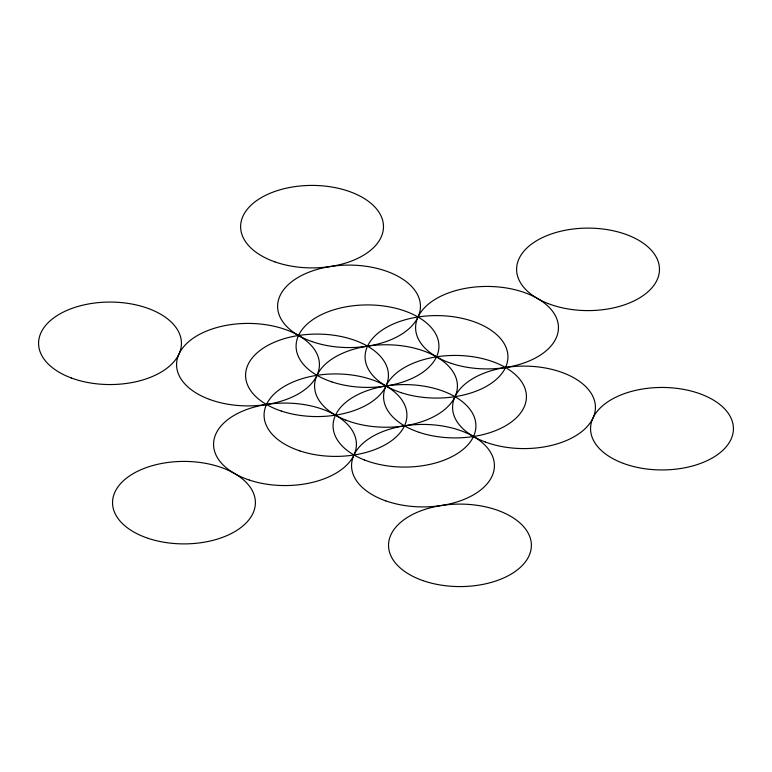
<?xml version="1.0" encoding="UTF-8"?>
<svg xmlns="http://www.w3.org/2000/svg" width="772" height="772" viewBox="0 0 772 772"><rect width="100%" height="100%" fill="white"/><g stroke="black" fill="none" stroke-linecap="round" stroke-linejoin="round"><path stroke-width="1.16" d="M345.962 420.151A71.429 41.244 0 0 0 457.246 388.943A71.429 41.244 0 0 0 354.792 348.905A71.429 41.244 0 0 0 345.962 420.151M451.302 363.39A71.429 41.244 0 0 0 558.446 327.675A71.429 41.244 0 0 0 451.302 291.961A71.429 41.244 0 0 0 451.302 363.39M249.269 480.039A71.429 41.244 0 0 0 356.413 444.325A71.429 41.244 0 0 0 249.269 408.61A71.429 41.244 0 0 0 249.269 480.039M400.793 392.552A71.429 41.244 0 0 0 507.937 356.838A71.429 41.244 0 0 0 400.793 321.123A71.429 41.244 0 0 0 400.793 392.552M299.777 450.877A71.429 41.244 0 0 0 406.921 415.162A71.429 41.244 0 0 0 299.777 379.448A71.429 41.244 0 0 0 299.777 450.877M419.283 432.388A71.429 41.244 0 0 0 526.427 396.673A71.429 41.244 0 0 0 419.283 360.958A71.429 41.244 0 0 0 419.283 432.388M385.797 500.883A71.429 41.244 0 0 0 494.389 466.655A71.429 41.244 0 0 0 388.741 429.473A71.429 41.244 0 0 0 385.797 500.883M364.452 459.987A71.429 41.244 0 0 0 475.735 428.778A71.429 41.244 0 0 0 373.272 388.741A71.429 41.244 0 0 0 364.452 459.987M485.376 442.038A71.429 41.244 0 0 0 595.347 409.314A71.429 41.244 0 0 0 491.262 370.695A71.429 41.244 0 0 0 485.376 442.038M281.288 411.042A71.429 41.244 0 0 0 388.432 375.327A71.429 41.244 0 0 0 281.288 339.612A71.429 41.244 0 0 0 281.288 411.042M311.849 341.542A71.429 41.244 0 0 0 420.431 307.314A71.429 41.244 0 0 0 314.793 270.132A71.429 41.244 0 0 0 311.849 341.542M331.796 381.879A71.429 41.244 0 0 0 438.94 346.165A71.429 41.244 0 0 0 331.796 310.45A71.429 41.244 0 0 0 331.796 381.879M209.386 399.346A71.429 41.244 0 0 0 319.357 366.613A71.429 41.244 0 0 0 215.272 327.994A71.429 41.244 0 0 0 209.386 399.346M548.004 303.512A71.429 41.244 0 0 0 659.288 272.294A71.429 41.244 0 0 0 556.824 232.256A71.429 41.244 0 0 0 548.004 303.512M623.371 463.393A71.429 41.244 0 0 0 733.342 430.66A71.429 41.244 0 0 0 629.257 392.041A71.429 41.244 0 0 0 623.371 463.393M422.776 580.554A71.429 41.244 0 0 0 531.358 546.325A71.429 41.244 0 0 0 425.719 509.144A71.429 41.244 0 0 0 422.776 580.554M148.243 538.364A71.429 41.244 0 0 0 255.397 502.649A71.429 41.244 0 0 0 148.243 466.935A71.429 41.244 0 0 0 148.243 538.364M71.391 378A71.429 41.244 0 0 0 181.362 345.267A71.429 41.244 0 0 0 77.277 306.648A71.429 41.244 0 0 0 71.391 378M274.871 261.872A71.429 41.244 0 0 0 383.462 227.643A71.429 41.244 0 0 0 277.814 190.462A71.429 41.244 0 0 0 274.871 261.872"/></g></svg>
